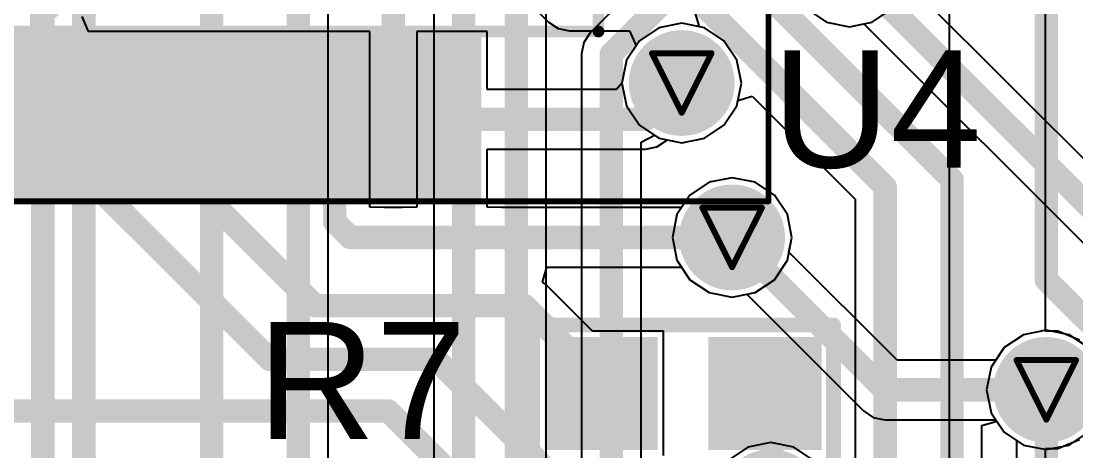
# Model space of a CAD drawing. Header units: inches. Extents: x -3 to 423, y -3 to 110.
# Drawn here: x 44.76 to 53.76, y 40.2 to 43.87 of the extents above; entities that cross this region are included whole.
import ezdxf

# ---------------------------------------------------------------- set-up
doc = ezdxf.new("R2010")
doc.units = ezdxf.units.IN
for name, color, linetype in [('Bottom Layer', 5, 'Continuous'), ('Bottom Solder', 6, 'Continuous'), ('Drill Drawing', 1, 'Continuous'), ('Mechanical 13', 56, 'Continuous'), ('Mechanical 15', 56, 'Continuous'), ('Mid Layer', 16, 'Continuous'), ('Mid Layer 2', 76, 'Continuous'), ('Top Layer', 1, 'Continuous'), ('Top Overlay', 2, 'Continuous'), ('Top Paste', 8, 'Continuous'), ('Top Solder', 216, 'Continuous'), ('Via Holes', 16, 'Continuous')]:
    doc.layers.add(name, color=color, linetype=linetype)
doc.styles.add('Arial', font='', dxfattribs={"height": 0.2})
doc.styles.get('Arial').set_extended_font_data('Arial')

msp = doc.modelspace()

# ---------------------------------------------------------------- hatches: boundary and pattern name
at = {"layer": 'Bottom Layer'}
h = msp.add_hatch(color=5, dxfattribs=at)
edge = h.paths.add_edge_path()
edge.add_arc((50.4, 43.34), 0.35, 0, 360)
h = msp.add_hatch(color=5, dxfattribs=at)
edge = h.paths.add_edge_path()
edge.add_arc((50.83, 42.0214), 0.35, 0, 360)
h = msp.add_hatch(color=5, dxfattribs=at)
edge = h.paths.add_edge_path()
edge.add_arc((53.5099, 40.72), 0.35, 0, 360)
at = {"layer": 'Bottom Solder'}
h = msp.add_hatch(color=6, dxfattribs=at)
edge = h.paths.add_edge_path()
edge.add_arc((50.4, 43.34), 0.4516, 0, 360)
h = msp.add_hatch(color=6, dxfattribs=at)
edge = h.paths.add_edge_path()
edge.add_arc((50.83, 42.0214), 0.4516, 0, 360)
h = msp.add_hatch(color=6, dxfattribs=at)
edge = h.paths.add_edge_path()
edge.add_arc((53.5099, 40.72), 0.4516, 0, 360)
h = msp.add_hatch(color=6, dxfattribs=at)
edge = h.paths.add_edge_path()
edge.add_arc((51.16, 39.76), 0.4516, 0, 360)
at = {"layer": 'Mid Layer'}
h = msp.add_hatch(color=16, dxfattribs=at)
edge = h.paths.add_edge_path()
edge.add_arc((50.4, 43.34), 0.35, 0, 360)
h = msp.add_hatch(color=16, dxfattribs=at)
edge = h.paths.add_edge_path()
edge.add_arc((50.83, 42.0214), 0.35, 0, 360)
h = msp.add_hatch(color=16, dxfattribs=at)
edge = h.paths.add_edge_path()
edge.add_arc((53.5099, 40.72), 0.35, 0, 360)
at = {"layer": 'Mid Layer 2'}
h = msp.add_hatch(color=76, dxfattribs=at)
edge = h.paths.add_edge_path()
edge.add_arc((50.4, 43.34), 0.35, 0, 360)
h = msp.add_hatch(color=76, dxfattribs=at)
edge = h.paths.add_edge_path()
edge.add_arc((50.83, 42.0214), 0.35, 0, 360)
h = msp.add_hatch(color=76, dxfattribs=at)
edge = h.paths.add_edge_path()
edge.add_arc((53.5099, 40.72), 0.35, 0, 360)
at = {"layer": 'Top Layer'}
h = msp.add_hatch(color=1, dxfattribs=at)
edge = h.paths.add_edge_path()
edge.add_arc((50.4, 43.34), 0.35, 0, 360)
for points in [[(45.0899, 42.43), (44.7899, 42.43), (44.7899, 43.63), (45.0899, 43.63)], [(45.5899, 42.43), (45.2899, 42.43), (45.2899, 43.63), (45.5899, 43.63)], [(46.0899, 42.43), (45.7899, 42.43), (45.7899, 43.63), (46.0899, 43.63)], [(46.5899, 42.43), (46.2899, 42.43), (46.2899, 43.63), (46.5899, 43.63)], [(47.0899, 42.43), (46.7899, 42.43), (46.7899, 43.63), (47.0899, 43.63)], [(47.5899, 42.43), (47.2899, 42.43), (47.2899, 43.63), (47.5899, 43.63)], [(48.0899, 42.43), (47.7899, 42.43), (47.7899, 43.63), (48.0899, 43.63)], [(48.5899, 42.43), (48.2899, 42.43), (48.2899, 43.63), (48.5899, 43.63)], [(50.094, 40.309), (49.332, 40.309), (49.332, 41.071), (50.094, 41.071)], [(51.491, 40.309), (50.729, 40.309), (50.729, 41.071), (51.491, 41.071)]]:
    msp.add_hatch(color=1, dxfattribs=at).paths.add_polyline_path(points)
h = msp.add_hatch(color=1, dxfattribs=at)
edge = h.paths.add_edge_path()
edge.add_arc((50.83, 42.0214), 0.35, 0, 360)
h = msp.add_hatch(color=1, dxfattribs=at)
edge = h.paths.add_edge_path()
edge.add_arc((53.5099, 40.72), 0.35, 0, 360)
at = {"layer": 'Top Paste'}
for points in [[(45.0899, 42.43), (44.7899, 42.43), (44.7899, 43.63), (45.0899, 43.63)], [(45.5899, 42.43), (45.2899, 42.43), (45.2899, 43.63), (45.5899, 43.63)], [(46.0899, 42.43), (45.7899, 42.43), (45.7899, 43.63), (46.0899, 43.63)], [(46.5899, 42.43), (46.2899, 42.43), (46.2899, 43.63), (46.5899, 43.63)], [(47.0899, 42.43), (46.7899, 42.43), (46.7899, 43.63), (47.0899, 43.63)], [(47.5899, 42.43), (47.2899, 42.43), (47.2899, 43.63), (47.5899, 43.63)], [(48.0899, 42.43), (47.7899, 42.43), (47.7899, 43.63), (48.0899, 43.63)], [(48.5899, 42.43), (48.2899, 42.43), (48.2899, 43.63), (48.5899, 43.63)], [(50.094, 40.309), (49.332, 40.309), (49.332, 41.071), (50.094, 41.071)], [(51.491, 40.309), (50.729, 40.309), (50.729, 41.071), (51.491, 41.071)]]:
    msp.add_hatch(color=8, dxfattribs=at).paths.add_polyline_path(points)
at = {"layer": 'Top Solder'}
for points in [[(45.1915, 42.3284), (44.6883, 42.3284), (44.6883, 43.7316), (45.1915, 43.7316)], [(45.6915, 42.3284), (45.1883, 42.3284), (45.1883, 43.7316), (45.6915, 43.7316)], [(46.1915, 42.3284), (45.6883, 42.3284), (45.6883, 43.7316), (46.1915, 43.7316)], [(46.6915, 42.3284), (46.1883, 42.3284), (46.1883, 43.7316), (46.6915, 43.7316)], [(47.1915, 42.3284), (46.6883, 42.3284), (46.6883, 43.7316), (47.1915, 43.7316)], [(47.6915, 42.3284), (47.1883, 42.3284), (47.1883, 43.7316), (47.6915, 43.7316)], [(48.1915, 42.3284), (47.6883, 42.3284), (47.6883, 43.7316), (48.1915, 43.7316)], [(48.6915, 42.3284), (48.1883, 42.3284), (48.1883, 43.7316), (48.6915, 43.7316)], [(50.1956, 40.2074), (49.2304, 40.2074), (49.2304, 41.1726), (50.1956, 41.1726)], [(51.5926, 40.2074), (50.6274, 40.2074), (50.6274, 41.1726), (51.5926, 41.1726)]]:
    msp.add_hatch(color=216, dxfattribs=at).paths.add_polyline_path(points)
h = msp.add_hatch(color=216, dxfattribs=at)
edge = h.paths.add_edge_path()
edge.add_arc((50.4, 43.34), 0.4516, 0, 360)
h = msp.add_hatch(color=216, dxfattribs=at)
edge = h.paths.add_edge_path()
edge.add_arc((50.83, 42.0214), 0.4516, 0, 360)
h = msp.add_hatch(color=216, dxfattribs=at)
edge = h.paths.add_edge_path()
edge.add_arc((53.5099, 40.72), 0.4516, 0, 360)
h = msp.add_hatch(color=216, dxfattribs=at)
edge = h.paths.add_edge_path()
edge.add_arc((51.16, 39.76), 0.4516, 0, 360)
at = {"layer": 'Via Holes'}
h = msp.add_hatch(color=7, dxfattribs=at)
edge = h.paths.add_edge_path()
edge.add_arc((50.4, 43.34), 0.25, 0, 360)
h = msp.add_hatch(color=7, dxfattribs=at)
edge = h.paths.add_edge_path()
edge.add_arc((50.83, 42.0214), 0.25, 0, 360)
h = msp.add_hatch(color=7, dxfattribs=at)
edge = h.paths.add_edge_path()
edge.add_arc((53.5099, 40.72), 0.25, 0, 360)

# ---------------------------------------------------------------- linework, layer by layer
at = {"layer": 'Bottom Layer'}
for p, q in [((49.2449, 30.0015), (49.2449, 51.0611)), ((48.2851, 49.5711), (48.2851, 32.3627)), ((51.3418, 45.4908), (49.6198, 43.7688)), ((47.3849, 31.77), (47.3849, 44.5685)), ((55.1606, 41.3598), (52.3149, 44.2055)), ((50.5503, 43.8199), (50.5134, 43.9414)), ((51.4694, 43.9695), (51.6348, 43.859)), ((50.5951, 43.811), (50.5503, 43.8199)), ((51.6348, 43.859), (51.8299, 43.8202)), ((51.8299, 43.8202), (51.9544, 43.845)), ((51.9544, 43.845), (54.7255, 41.0739)), ((49.6198, 43.7688), (49.5645, 43.6861)), ((50.7605, 43.7005), (50.5951, 43.811)), ((49.5645, 43.6861), (49.5451, 43.5885)), ((50.871, 43.5351), (50.7605, 43.7005)), ((49.5451, 43.5885), (49.5451, 37.3625)), ((50.9098, 43.34), (50.871, 43.5351)), ((50.871, 43.1449), (50.9098, 43.34)), ((50.7605, 42.9795), (50.871, 43.1449)), ((50.5951, 42.869), (50.7605, 42.9795)), ((50.0549, 42.8345), (50.1669, 42.8944)), ((50.0549, 37.4681), (50.0549, 42.8345)), ((50.1669, 42.8944), (50.2049, 42.869)), ((50.2049, 42.869), (50.4, 42.8302)), ((50.4, 42.8302), (50.5951, 42.869)), ((50.6349, 42.4924), (50.4695, 42.3819)), ((50.83, 42.5312), (50.6349, 42.4924)), ((51.0251, 42.4924), (50.83, 42.5312)), ((51.1905, 42.3819), (51.0251, 42.4924)), ((50.4695, 42.3819), (50.359, 42.2165)), ((51.301, 42.2165), (51.1905, 42.3819)), ((50.359, 42.2165), (50.3202, 42.0214)), ((51.3398, 42.0214), (51.301, 42.2165)), ((50.3202, 42.0214), (50.359, 41.8264)), ((51.315, 41.8969), (51.3398, 42.0214)), ((52.237, 40.9749), (51.315, 41.8969)), ((50.359, 41.8264), (50.4695, 41.661)), ((50.4695, 41.661), (50.6349, 41.5505)), ((50.6349, 41.5505), (50.83, 41.5117)), ((50.83, 41.5117), (50.9545, 41.5364)), ((50.9545, 41.5364), (51.9512, 40.5398)), ((53.5099, 41.2298), (53.3148, 41.191)), ((53.705, 41.191), (53.5099, 41.2298)), ((53.3148, 41.191), (53.1494, 41.0805)), ((53.8704, 41.0805), (53.705, 41.191)), ((53.1494, 41.0805), (53.0789, 40.9749)), ((53.0789, 40.9749), (52.237, 40.9749)), ((51.9512, 40.5398), (52.0339, 40.4845)), ((52.0339, 40.4845), (52.1314, 40.4651)), ((52.1314, 40.4651), (53.0789, 40.4651)), ((53.0789, 40.4651), (53.1494, 40.3595)), ((53.1494, 40.3595), (53.3148, 40.249)), ((53.705, 40.249), (53.8704, 40.3595)), ((53.3148, 40.249), (53.5099, 40.2102)), ((53.5099, 40.2102), (53.705, 40.249))]:
    msp.add_line(p, q, dxfattribs=at)
at = {"layer": 'Bottom Layer', "const_width": 0.2}
for points in [[(48.54, 32.2571), (48.54, 56.01)], [(48.99, 30.0015), (48.99, 51.4)], [(44.95, 33.101), (44.95, 50.92)], [(45.3, 31.89), (45.3, 49.94)], [(49.8, 43.5885), (51.8114, 45.5999)], [(47.13, 31.77), (47.13, 44.5685)], [(46.39, 31.92), (46.39, 44.46)], [(51.8299, 44.33), (54.9804, 41.1795)], [(49.8, 37.3625), (49.8, 43.5885)], [(50.83, 42.0214), (52.1314, 40.72)], [(52.1314, 40.72), (53.5099, 40.72)]]:
    msp.add_lwpolyline(points, dxfattribs=at)
at = {"layer": 'Bottom Layer', "const_width": 0.1}
for points in [[(49.75, 43.5885, 1), (49.85, 43.5885, 1)], [(49.75, 43.5885, 1), (49.85, 43.5885, 1)], [(50.78, 42.0214, 1), (50.88, 42.0214, 1)], [(52.0814, 40.72, 1), (52.1814, 40.72, 1)], [(52.0814, 40.72, 1), (52.1814, 40.72, 1)], [(53.4599, 40.72, 1), (53.5599, 40.72, 1)]]:
    msp.add_lwpolyline(points, format="xyb", close=True, dxfattribs=at)
at = {"layer": 'Drill Drawing', "const_width": 0.0508}
for points in [[(50.146, 43.594), (50.654, 43.594)], [(50.146, 43.594), (50.4, 43.086)], [(50.4, 43.086), (50.654, 43.594)], [(50.576, 42.2754), (51.084, 42.2754)], [(50.576, 42.2754), (50.83, 41.7674)], [(50.83, 41.7674), (51.084, 42.2754)], [(53.2559, 40.974), (53.7639, 40.974)], [(53.2559, 40.974), (53.5099, 40.466)], [(53.5099, 40.466), (53.7639, 40.974)]]:
    msp.add_lwpolyline(points, dxfattribs=at)
at = {"layer": 'Drill Drawing', "const_width": 0.0254}
for points in [[(50.1333, 43.594, 1), (50.1587, 43.594, 1)], [(50.1333, 43.594, 1), (50.1587, 43.594, 1)], [(50.6413, 43.594, 1), (50.6667, 43.594, 1)], [(50.6413, 43.594, 1), (50.6667, 43.594, 1)], [(50.3873, 43.086, 1), (50.4127, 43.086, 1)], [(50.3873, 43.086, 1), (50.4127, 43.086, 1)], [(50.5633, 42.2754, 1), (50.5887, 42.2754, 1)], [(50.5633, 42.2754, 1), (50.5887, 42.2754, 1)], [(51.0713, 42.2754, 1), (51.0967, 42.2754, 1)], [(51.0713, 42.2754, 1), (51.0967, 42.2754, 1)], [(50.8173, 41.7674, 1), (50.8427, 41.7674, 1)], [(50.8173, 41.7674, 1), (50.8427, 41.7674, 1)], [(53.2432, 40.974, 1), (53.2686, 40.974, 1)], [(53.2432, 40.974, 1), (53.2686, 40.974, 1)], [(53.7512, 40.974, 1), (53.7766, 40.974, 1)], [(53.7512, 40.974, 1), (53.7766, 40.974, 1)], [(53.4972, 40.466, 1), (53.5226, 40.466, 1)], [(53.4972, 40.466, 1), (53.5226, 40.466, 1)]]:
    msp.add_lwpolyline(points, format="xyb", close=True, dxfattribs=at)
at = {"layer": 'Mechanical 13', "const_width": 0.1}
for points in [[(49.6899, 43.78), (49.6899, 53.78)], [(39.6899, 43.78), (49.6899, 43.78)]]:
    msp.add_lwpolyline(points, dxfattribs=at)
at = {"layer": 'Mechanical 13', "const_width": 0.05}
msp.add_lwpolyline([(49.6649, 43.78, 1), (49.7149, 43.78, 1)], format="xyb", close=True, dxfattribs=at)
msp.add_lwpolyline([(49.6649, 43.78, 1), (49.7149, 43.78, 1)], format="xyb", close=True, dxfattribs=at)
at = {"layer": 'Mechanical 15', "const_width": 0.05}
for points in [[(51.1399, 42.33), (51.1399, 55.23)], [(38.2399, 42.33), (51.1399, 42.33)]]:
    msp.add_lwpolyline(points, dxfattribs=at)
at = {"layer": 'Mechanical 15', "const_width": 0.025}
msp.add_lwpolyline([(51.1274, 42.33, 1), (51.1524, 42.33, 1)], format="xyb", close=True, dxfattribs=at)
msp.add_lwpolyline([(51.1274, 42.33, 1), (51.1524, 42.33, 1)], format="xyb", close=True, dxfattribs=at)
at = {"layer": 'Mid Layer'}
for p, q in [((51.4694, 43.9695), (51.6348, 43.859)), ((52.025, 43.859), (52.1904, 43.9695)), ((50.4, 43.8498), (50.2049, 43.811)), ((50.5951, 43.811), (50.4, 43.8498)), ((51.6348, 43.859), (51.8299, 43.8202)), ((51.8299, 43.8202), (52.025, 43.859)), ((50.2049, 43.811), (50.0395, 43.7005)), ((50.7605, 43.7005), (50.5951, 43.811)), ((50.0395, 43.7005), (49.929, 43.5351)), ((50.871, 43.5351), (50.7605, 43.7005)), ((49.929, 43.5351), (49.8902, 43.34)), ((50.9098, 43.34), (50.871, 43.5351)), ((49.8902, 43.34), (49.929, 43.1449)), ((50.871, 43.1449), (50.9098, 43.34)), ((49.929, 43.1449), (50.0395, 42.9795)), ((50.7605, 42.9795), (50.871, 43.1449)), ((50.0395, 42.9795), (50.2049, 42.869)), ((50.5951, 42.869), (50.7605, 42.9795)), ((50.2049, 42.869), (50.4, 42.8302)), ((50.4, 42.8302), (50.5951, 42.869)), ((50.6349, 42.4924), (50.4695, 42.3819)), ((50.83, 42.5312), (50.6349, 42.4924)), ((51.0251, 42.4924), (50.83, 42.5312)), ((51.1905, 42.3819), (51.0251, 42.4924)), ((50.4695, 42.3819), (50.359, 42.2165)), ((51.301, 42.2165), (51.1905, 42.3819)), ((50.359, 42.2165), (50.3202, 42.0214)), ((51.3398, 42.0214), (51.301, 42.2165)), ((50.3202, 42.0214), (50.359, 41.8264)), ((51.301, 41.8264), (51.3398, 42.0214)), ((50.359, 41.8264), (50.4695, 41.661)), ((51.1905, 41.661), (51.301, 41.8264)), ((50.4695, 41.661), (50.6349, 41.5505)), ((51.0251, 41.5505), (51.1905, 41.661)), ((50.6349, 41.5505), (50.83, 41.5117)), ((50.83, 41.5117), (51.0251, 41.5505)), ((53.5099, 41.2298), (53.3148, 41.191)), ((53.705, 41.191), (53.5099, 41.2298)), ((53.3148, 41.191), (53.1494, 41.0805)), ((53.8704, 41.0805), (53.705, 41.191)), ((53.1494, 41.0805), (53.0389, 40.9151)), ((53.0389, 40.9151), (53.0001, 40.72)), ((53.0001, 40.72), (53.0389, 40.5249)), ((53.0389, 40.5249), (53.1494, 40.3595)), ((53.1494, 40.3595), (53.3148, 40.249)), ((53.705, 40.249), (53.8704, 40.3595)), ((53.3148, 40.249), (53.5099, 40.2102)), ((53.5099, 40.2102), (53.705, 40.249))]:
    msp.add_line(p, q, dxfattribs=at)
at = {"layer": 'Mid Layer 2'}
for p, q in [((53.5028, 41.22), (53.5028, 62.76)), ((52.68, 53.5228), (52.68, 38.2405)), ((50.6349, 42.4924), (50.4695, 42.3819)), ((50.83, 42.5312), (50.6349, 42.4924)), ((51.0251, 42.4924), (50.83, 42.5312)), ((51.1905, 42.3819), (51.0251, 42.4924)), ((50.4695, 42.3819), (50.359, 42.2165)), ((51.301, 42.2165), (51.1905, 42.3819)), ((50.359, 42.2165), (50.3202, 42.0214)), ((51.3398, 42.0214), (51.301, 42.2165)), ((50.3202, 42.0214), (50.359, 41.8264)), ((51.301, 41.8264), (51.3398, 42.0214)), ((50.359, 41.8264), (50.4695, 41.661)), ((51.1905, 41.661), (51.301, 41.8264)), ((50.4695, 41.661), (50.6349, 41.5505)), ((51.0251, 41.5505), (51.1905, 41.661)), ((50.6349, 41.5505), (50.83, 41.5117)), ((50.83, 41.5117), (51.0251, 41.5505)), ((53.6093, 41.22), (53.5028, 41.22)), ((53.7931, 41.1439), (53.6093, 41.22)), ((50.9649, 40.231), (50.7995, 40.1205)), ((51.16, 40.2698), (50.9649, 40.231)), ((51.3551, 40.231), (51.16, 40.2698)), ((51.5205, 40.1205), (51.3551, 40.231)), ((53.5028, 37.0187), (53.5028, 40.22)), ((53.5028, 40.22), (53.6093, 40.22)), ((53.6093, 40.22), (53.7931, 40.2961))]:
    msp.add_line(p, q, dxfattribs=at)
at = {"layer": 'Top Layer'}
for p, q in [((44.3474, 48.7751), (49.2628, 43.8598)), ((45.3385, 43.78), (45.2859, 43.907)), ((49.2628, 43.8598), (49.3454, 43.8045)), ((47.7399, 43.78), (45.3385, 43.78)), ((47.7399, 42.28), (47.7399, 43.78)), ((48.7399, 43.78), (48.1399, 43.78)), ((48.1399, 43.78), (48.1399, 42.28)), ((48.7399, 43.2849), (48.7399, 43.78)), ((49.3454, 43.8045), (49.443, 43.7851)), ((49.443, 43.7851), (49.955, 43.7851)), ((49.955, 43.7851), (50.0112, 43.6581)), ((50.0112, 43.6581), (49.929, 43.5351)), ((49.929, 43.5351), (49.8902, 43.34)), ((49.845, 43.2849), (48.7399, 43.2849)), ((49.8902, 43.34), (49.845, 43.2849)), ((50.871, 43.1449), (50.8799, 43.1897)), ((50.8799, 43.1897), (51.0014, 43.2266)), ((51.0014, 43.2266), (51.8802, 42.3479)), ((50.7605, 42.9795), (50.871, 43.1449)), ((50.5951, 42.869), (50.7605, 42.9795)), ((50.1875, 42.7945), (50.2702, 42.8498)), ((50.2702, 42.8498), (50.2755, 42.855)), ((50.2755, 42.855), (50.4, 42.8302)), ((50.4, 42.8302), (50.5951, 42.869)), ((48.7399, 42.28), (48.7399, 42.7751)), ((48.7399, 42.7751), (50.09, 42.7751)), ((50.09, 42.7751), (50.1875, 42.7945)), ((50.6349, 42.4924), (50.4695, 42.3819)), ((50.83, 42.5312), (50.6349, 42.4924)), ((51.0251, 42.4924), (50.83, 42.5312)), ((51.1905, 42.3819), (51.0251, 42.4924)), ((50.4695, 42.3819), (50.399, 42.2763)), ((51.301, 42.2165), (51.1905, 42.3819)), ((51.8802, 42.3479), (51.8802, 37.0963)), ((47.8654, 42.2763), (47.7399, 42.28)), ((48.0144, 42.2763), (47.8654, 42.2763)), ((48.1399, 42.28), (48.0144, 42.2763)), ((48.8654, 42.2763), (48.7399, 42.28)), ((50.399, 42.2763), (48.8654, 42.2763)), ((51.3398, 42.0214), (51.301, 42.2165)), ((51.301, 41.8264), (51.3398, 42.0214)), ((49.2113, 41.6396), (49.2499, 41.7666)), ((49.2499, 41.7666), (50.399, 41.7666)), ((50.399, 41.7666), (50.4695, 41.661)), ((51.1905, 41.661), (51.301, 41.8264)), ((50.4695, 41.661), (50.6349, 41.5505)), ((51.0251, 41.5505), (51.1905, 41.661)), ((49.2402, 41.6202), (49.2113, 41.6396)), ((49.6395, 41.221), (49.2402, 41.6202)), ((50.6349, 41.5505), (50.83, 41.5117)), ((50.83, 41.5117), (51.0251, 41.5505)), ((50.244, 41.221), (49.6395, 41.221)), ((50.244, 40.159), (50.244, 41.221)), ((52.96, 40.4144), (53.087, 40.4529)), ((52.96, 29.8757), (52.96, 40.4144)), ((53.087, 40.4529), (53.1494, 40.3595)), ((53.1494, 40.3595), (53.255, 40.289)), ((53.255, 40.289), (53.255, 36.1424))]:
    msp.add_line(p, q, dxfattribs=at)
at = {"layer": 'Top Layer', "const_width": 0.2}
for points in [[(53.5099, 41.6601), (53.5099, 45.1501)], [(44.9399, 43.9214), (45.4785, 44.46)], [(50.75, 44.47), (52.7051, 42.5149)], [(47.9399, 43.03), (47.9399, 44.4001)], [(50.5485, 44.04), (52.1351, 42.4534)], [(44.9399, 43.03), (44.9399, 43.9214)], [(50.09, 43.03), (50.4, 43.34)], [(45.4399, 43.03), (45.4899, 42.98)], [(46.4399, 42.2701), (46.4399, 43.03)], [(47.4399, 42.1541), (47.4399, 43.03)], [(48.4399, 43.03), (50.09, 43.03)], [(45.4899, 42.3764), (45.4899, 42.98)], [(52.7051, 17.2451), (52.7051, 42.5149)], [(45.4899, 42.3764), (46.8863, 40.98)], [(52.1351, 17.4251), (52.1351, 42.4534)], [(46.4399, 42.2701), (47.27, 41.44)], [(47.4399, 42.1541), (47.5726, 42.0214)], [(47.5726, 42.0214), (50.83, 42.0214)], [(53.5099, 41.6601), (54.4, 40.77)], [(47.27, 41.44), (49.06, 41.44)], [(49.06, 41.44), (49.77, 40.73)], [(46.8863, 40.98), (48.305, 40.98)], [(48.305, 40.98), (50.9275, 38.3575)], [(51.167, 39.827), (51.167, 40.73)], [(53.5099, 36.1424), (53.5099, 40.72)], [(43.85, 40.54), (47.8964, 40.54)], [(47.8964, 40.54), (51.6351, 36.8014)]]:
    msp.add_lwpolyline(points, dxfattribs=at)
at = {"layer": 'Top Layer', "const_width": 0.1}
for points in [[(44.8899, 43.9214, 1), (44.9899, 43.9214, 1)], [(44.8899, 43.9214, 1), (44.9899, 43.9214, 1)], [(50.35, 43.34, 1), (50.45, 43.34, 1)], [(44.8899, 43.03, 1), (44.9899, 43.03, 1)], [(45.3899, 43.03, 1), (45.4899, 43.03, 1)], [(46.3899, 43.03, 1), (46.4899, 43.03, 1)], [(47.3899, 43.03, 1), (47.4899, 43.03, 1)], [(47.8899, 43.03, 1), (47.9899, 43.03, 1)], [(48.3899, 43.03, 1), (48.4899, 43.03, 1)], [(50.04, 43.03, 1), (50.14, 43.03, 1)], [(50.04, 43.03, 1), (50.14, 43.03, 1)], [(45.4399, 42.98, 1), (45.5399, 42.98, 1)], [(45.4399, 42.98, 1), (45.5399, 42.98, 1)], [(52.6551, 42.5149, 1), (52.7551, 42.5149, 1)], [(52.6551, 42.5149, 1), (52.7551, 42.5149, 1)], [(45.4399, 42.3764, 1), (45.5399, 42.3764, 1)], [(45.4399, 42.3764, 1), (45.5399, 42.3764, 1)], [(52.0851, 42.4534, 1), (52.1851, 42.4534, 1)], [(52.0851, 42.4534, 1), (52.1851, 42.4534, 1)], [(46.3899, 42.2701, 1), (46.4899, 42.2701, 1)], [(46.3899, 42.2701, 1), (46.4899, 42.2701, 1)], [(47.3899, 42.1541, 1), (47.4899, 42.1541, 1)], [(47.3899, 42.1541, 1), (47.4899, 42.1541, 1)], [(47.5226, 42.0214, 1), (47.6226, 42.0214, 1)], [(47.5226, 42.0214, 1), (47.6226, 42.0214, 1)], [(50.78, 42.0214, 1), (50.88, 42.0214, 1)], [(53.4599, 41.6601, 1), (53.5599, 41.6601, 1)], [(53.4599, 41.6601, 1), (53.5599, 41.6601, 1)], [(47.22, 41.44, 1), (47.32, 41.44, 1)], [(47.22, 41.44, 1), (47.32, 41.44, 1)], [(49.01, 41.44, 1), (49.11, 41.44, 1)], [(49.01, 41.44, 1), (49.11, 41.44, 1)], [(46.8363, 40.98, 1), (46.9363, 40.98, 1)], [(46.8363, 40.98, 1), (46.9363, 40.98, 1)], [(48.255, 40.98, 1), (48.355, 40.98, 1)], [(48.255, 40.98, 1), (48.355, 40.98, 1)], [(49.72, 40.73, 1), (49.82, 40.73, 1)], [(51.117, 40.73, 1), (51.217, 40.73, 1)], [(53.4599, 40.72, 1), (53.5599, 40.72, 1)], [(47.8464, 40.54, 1), (47.9464, 40.54, 1)], [(47.8464, 40.54, 1), (47.9464, 40.54, 1)]]:
    msp.add_lwpolyline(points, format="xyb", close=True, dxfattribs=at)
at = {"layer": 'Top Overlay', "const_width": 0.127}
for points in [[(49.1288, 40.1058), (49.1288, 41.2742)], [(49.1288, 41.2742), (51.6942, 41.2742)], [(51.6942, 40.1058), (51.6942, 41.2742)]]:
    msp.add_lwpolyline(points, dxfattribs=at)
at = {"layer": 'Top Overlay', "const_width": 0.0635}
for points in [[(49.097, 41.2742, 1), (49.1605, 41.2742, 1)], [(49.097, 41.2742, 1), (49.1605, 41.2742, 1)], [(51.6624, 41.2742, 1), (51.7259, 41.2742, 1)], [(51.6624, 41.2742, 1), (51.7259, 41.2742, 1)]]:
    msp.add_lwpolyline(points, format="xyb", close=True, dxfattribs=at)

# ---------------------------------------------------------------- texts
at = {"layer": 'Top Overlay', "style": 'Arial'}
for s, p in [('U4', (51.17, 42.6185)), ('R7', (46.78, 40.3))]:
    msp.add_text(s, height=1, dxfattribs=at).set_placement(p)

doc.saveas('drawing.dxf')
